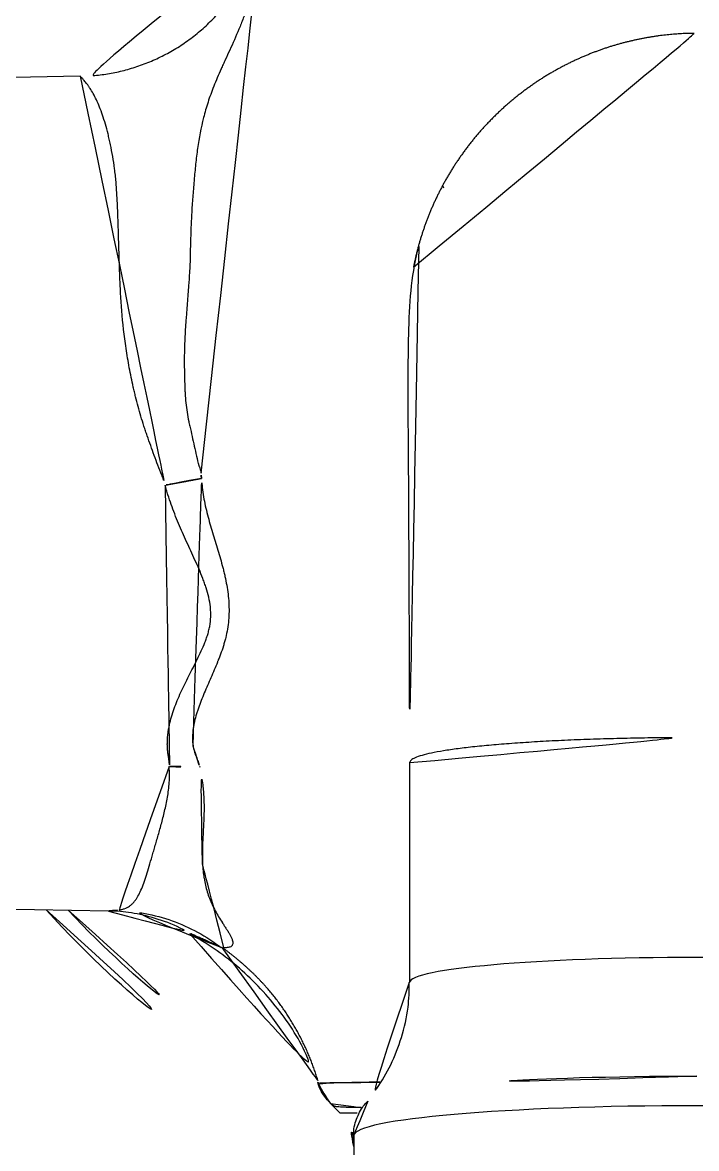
# Model space of a CAD drawing. Extents: x 16296677672 to 16296678106, y -37409616503 to -37409616185.
# Drawn here: x 16296677766.4 to 16296677787.51, y -37409616413.15 to -37409616377.86 of the extents above; entities that cross this region are included whole.
import ezdxf

# ---------------------------------------------------------------- set-up
doc = ezdxf.new("R2010")
doc.units = 0
doc.header["$LTSCALE"] = 10
doc.header["$MEASUREMENT"] = 0
doc.layers.get('0').update_dxf_attribs({"linetype": 'CONTINUOUS'})
doc.layers.add('DWG', color=7, linetype='CONTINUOUS')

msp = doc.modelspace()

# ---------------------------------------------------------------- linework, layer by layer
at = {"ltscale": 0.5}
for radius, start, end in [(27.5, 117.2698439, 164.0772158), (27, 117.8181388, 163.7541178), (27.5, 222.1463474, 246.6889104), (27, 223.1491247, 244.5479697)]:
    msp.add_arc((16296677787.52177, -37409616387.21817), radius, start, end, dxfattribs=at)
at = {"layer": 'DWG', "color": 0}
for p, q in [((16296677768.202841, -37409616379.549393), (16296677757.129271, -37409616379.742683)), ((16296677778.52177, -37409616401.058128), (16296677778.52177, -37409616407.948883)), ((16296677757.129681, -37409616405.496803), (16296677769.085699, -37409616405.705498)), ((16296677775.62999, -37409616411.079689), (16296677775.63249, -37409616411.081612)), ((16296677776.055149, -37409616411.751549), (16296677776.33243, -37409616412.028831)), ((16296677776.33243, -37409616412.028831), (16296677776.877371, -37409616412.028831)), ((16296677776.77177, -37409616412.745903), (16296677776.77177, -37409616413.908997))]:
    msp.add_line(p, q, dxfattribs=at)
msp.add_arc((16296677775.27177, -37409616413.089493), 1.5, 0, 45, dxfattribs=at)
for centre, major_axis, start_param, end_param in [((16296677787.52177, -37409616407.948883), (9, 0), 0, 3.141199856), ((16296677787.52177, -37409616411.786499), (10.4, 0), 1.570796365, 3.059813064), ((16296677787.52177, -37409616412.745903), (-10.75, 0), 3.141593063, 6.283185307)]:
    msp.add_ellipse(centre, major_axis=major_axis, ratio=0.087155743, start_param=start_param, end_param=end_param, dxfattribs=at)
for points, knots in [([(16296677773.847601, -37409616375.135323), (16296677773.80909, -37409616375.279556), (16296677773.76465, -37409616375.424156), (16296677773.6635, -37409616375.712738), (16296677773.606779, -37409616375.85672), (16296677773.480829, -37409616376.14254), (16296677773.411591, -37409616376.284393), (16296677773.260599, -37409616376.564377), (16296677773.17885, -37409616376.702538), (16296677773.00309, -37409616376.973518), (16296677772.90909, -37409616377.106354), (16296677772.70936, -37409616377.365143), (16296677772.60363, -37409616377.491074), (16296677772.381269, -37409616377.734543), (16296677772.264629, -37409616377.852074), (16296677772.0215, -37409616378.077362), (16296677771.89501, -37409616378.185112), (16296677771.63344, -37409616378.389664), (16296677771.498369, -37409616378.486443), (16296677771.221109, -37409616378.668091), (16296677771.07893, -37409616378.752953), (16296677770.789021, -37409616378.910057), (16296677770.64131, -37409616378.9823), (16296677770.34202, -37409616379.113747), (16296677770.190439, -37409616379.172958), (16296677769.885071, -37409616379.278198), (16296677769.731291, -37409616379.324226), (16296677769.423149, -37409616379.403267), (16296677769.268801, -37409616379.436256), (16296677768.961029, -37409616379.489594), (16296677768.807631, -37409616379.509933), (16296677768.50318, -37409616379.538521), (16296677768.352119, -37409616379.546783), (16296677768.20286, -37409616379.549393)], [0, 0, 0, 0, 0.0625, 0.0625, 0.125, 0.125, 0.1875, 0.1875, 0.25, 0.25, 0.3125, 0.3125, 0.375, 0.375, 0.4375, 0.4375, 0.5, 0.5, 0.5625, 0.5625, 0.625, 0.625, 0.6875, 0.6875, 0.75, 0.75, 0.8125, 0.8125, 0.875, 0.875, 0.9375, 0.9375, 1, 1, 1, 1]), ([(16296677771.990561, -37409616391.984489), (16296677771.973049, -37409616391.908447), (16296677771.95133, -37409616391.835747), (16296677771.92206, -37409616391.756989), (16296677771.918739, -37409616391.748283), (16296677771.913651, -37409616391.735283), (16296677771.911989, -37409616391.731033), (16296677771.91033, -37409616391.724533), (16296677771.909559, -37409616391.721367), (16296677771.905581, -37409616391.70536), (16296677771.896061, -37409616391.666924), (16296677771.861589, -37409616391.526039), (16296677771.831551, -37409616391.397987), (16296677771.78474, -37409616391.192863), (16296677771.761841, -37409616391.090317), (16296677771.71847, -37409616390.884979), (16296677771.69709, -37409616390.781174), (16296677771.661329, -37409616390.623993), (16296677771.648781, -37409616390.571358), (16296677771.628269, -37409616390.492081), (16296677771.620159, -37409616390.464622), (16296677771.609421, -37409616390.415878), (16296677771.6043, -37409616390.391586), (16296677771.579321, -37409616390.269913), (16296677771.562059, -37409616390.172523), (16296677771.5179, -37409616389.879997), (16296677771.498671, -37409616389.684517), (16296677771.485161, -37409616389.439331), (16296677771.482981, -37409616389.390251), (16296677771.47963, -37409616389.292007), (16296677771.47858, -37409616389.242844), (16296677771.47263, -37409616389.091766), (16296677771.469391, -37409616388.991409), (16296677771.46232, -37409616388.691483), (16296677771.461081, -37409616388.492912), (16296677771.4659, -37409616388.097389), (16296677771.472, -37409616387.899803), (16296677771.490259, -37409616387.509003), (16296677771.50238, -37409616387.315788), (16296677771.54376, -37409616386.74144), (16296677771.57818, -37409616386.365646), (16296677771.618851, -37409616385.807564), (16296677771.63055, -37409616385.622421), (16296677771.64221, -37409616385.345062), (16296677771.645109, -37409616385.252663), (16296677771.648291, -37409616385.067757), (16296677771.65053, -37409616384.976784), (16296677771.657351, -37409616384.704613), (16296677771.662519, -37409616384.52523), (16296677771.67527, -37409616384.169533), (16296677771.68346, -37409616383.99295), (16296677771.712959, -37409616383.471321), (16296677771.73728, -37409616383.133263), (16296677771.78301, -37409616382.632599), (16296677771.799749, -37409616382.466797), (16296677771.82712, -37409616382.218697), (16296677771.836439, -37409616382.135712), (16296677771.85663, -37409616381.971519), (16296677771.867491, -37409616381.889931), (16296677771.92605, -37409616381.483994), (16296677771.986071, -37409616381.16642), (16296677772.10751, -37409616380.685387), (16296677772.153061, -37409616380.525093), (16296677772.257429, -37409616380.200081), (16296677772.31641, -37409616380.035217), (16296677772.419399, -37409616379.776337), (16296677772.455891, -37409616379.688278), (16296677772.53326, -37409616379.507423), (16296677772.574631, -37409616379.413727), (16296677772.63698, -37409616379.273529), (16296677772.658279, -37409616379.226173), (16296677772.701851, -37409616379.130051), (16296677772.76861, -37409616378.983841), (16296677772.838751, -37409616378.831573), (16296677772.981291, -37409616378.519073), (16296677773.07876, -37409616378.30056), (16296677773.219391, -37409616377.962067), (16296677773.26539, -37409616377.847427), (16296677773.332609, -37409616377.672729), (16296677773.354931, -37409616377.613678), (16296677773.398411, -37409616377.495422), (16296677773.419571, -37409616377.436241), (16296677773.479759, -37409616377.261017), (16296677773.51656, -37409616377.145607), (16296677773.583759, -37409616376.91925), (16296677773.61413, -37409616376.808357), (16296677773.654881, -37409616376.646843), (16296677773.66766, -37409616376.593849), (16296677773.685671, -37409616376.515793), (16296677773.691481, -37409616376.489998), (16296677773.70274, -37409616376.438904), (16296677773.708099, -37409616376.413857), (16296677773.715309, -37409616376.38073), (16296677773.71677, -37409616376.374039), (16296677773.71961, -37409616376.360817), (16296677773.72382, -37409616376.341118), (16296677773.73321, -37409616376.295937), (16296677773.75034, -37409616376.208817), (16296677773.76243, -37409616376.13958), (16296677773.797951, -37409616375.920441), (16296677773.81245, -37409616375.780006), (16296677773.82832, -37409616375.598137), (16296677773.8325, -37409616375.542473), (16296677773.837919, -37409616375.464844), (16296677773.83959, -37409616375.439934), (16296677773.841949, -37409616375.403923), (16296677773.84309, -37409616375.386253), (16296677773.8442, -37409616375.369049), (16296677773.84465, -37409616375.361954), (16296677773.844749, -37409616375.360512), (16296677773.84487, -37409616375.35791), (16296677773.84499, -37409616375.354309), (16296677773.84498, -37409616375.351227), (16296677773.845039, -37409616375.346893), (16296677773.8451, -37409616375.344597), (16296677773.845209, -37409616375.340118), (16296677773.845381, -37409616375.333412), (16296677773.84581, -37409616375.317917), (16296677773.84679, -37409616375.287697), (16296677773.847651, -37409616375.263863), (16296677773.8489, -37409616375.220757), (16296677773.84919, -37409616375.197952), (16296677773.84857, -37409616375.165657), (16296677773.847691, -37409616375.156067), (16296677773.846081, -37409616375.152771), (16296677773.8459, -37409616375.152512), (16296677773.84565, -37409616375.152321), (16296677773.8456, -37409616375.152283), (16296677773.84548, -37409616375.152313), (16296677773.84528, -37409616375.152443), (16296677773.84511, -37409616375.152489), (16296677773.8451, -37409616375.151962), (16296677773.845131, -37409616375.151649), (16296677773.845181, -37409616375.151077), (16296677773.845261, -37409616375.15023), (16296677773.845461, -37409616375.148308), (16296677773.846121, -37409616375.142593), (16296677773.846861, -37409616375.138382), (16296677773.84749, -37409616375.135757)], [0, 0, 0, 0, 0.0078125, 0.0078125, 0.008789063, 0.008789063, 0.009277344, 0.009277344, 0.009765625, 0.009765625, 0.01171875, 0.015625, 0.03125, 0.03125, 0.046875, 0.046875, 0.0625, 0.0625, 0.0703125, 0.0703125, 0.07421875, 0.07421875, 0.078125, 0.078125, 0.09375, 0.09375, 0.125, 0.125, 0.1328125, 0.1328125, 0.140625, 0.140625, 0.15625, 0.15625, 0.1875, 0.1875, 0.21875, 0.21875, 0.25, 0.25, 0.3125, 0.3125, 0.34375, 0.34375, 0.359375, 0.359375, 0.375, 0.375, 0.40625, 0.40625, 0.4375, 0.4375, 0.5, 0.5, 0.53125, 0.53125, 0.546875, 0.546875, 0.5625, 0.5625, 0.625, 0.625, 0.65625, 0.65625, 0.6875, 0.6875, 0.703125, 0.703125, 0.71875, 0.71875, 0.7265625, 0.7265625, 0.734375, 0.75, 0.75, 0.78125, 0.78125, 0.796875, 0.796875, 0.8046875, 0.8046875, 0.8125, 0.8125, 0.828125, 0.828125, 0.84375, 0.84375, 0.8515625, 0.8515625, 0.85546875, 0.85546875, 0.859375, 0.859375, 0.860351563, 0.860351563, 0.861328125, 0.86328125, 0.8671875, 0.875, 0.875, 0.90625, 0.90625, 0.921875, 0.921875, 0.9296875, 0.9296875, 0.93359375, 0.935546875, 0.935546875, 0.936035156, 0.936035156, 0.936523438, 0.9375, 0.9375, 0.938476563, 0.938476563, 0.939453125, 0.94140625, 0.9453125, 0.953125, 0.953125, 0.96875, 0.96875, 0.984375, 0.984375, 0.986328125, 0.986328125, 0.986816406, 0.986816406, 0.987304688, 0.98828125, 0.98828125, 0.988769531, 0.988769531, 0.989257813, 0.990234375, 0.9921875, 1, 1, 1, 1]), ([(16296677778.641569, -37409616385.531387), (16296677778.642441, -37409616385.526947), (16296677778.64683, -37409616385.50457), (16296677778.65489, -37409616385.464249), (16296677778.665991, -37409616385.410454), (16296677778.677429, -37409616385.356621), (16296677778.68922, -37409616385.302757), (16296677778.701361, -37409616385.248878), (16296677778.71384, -37409616385.194969), (16296677778.726681, -37409616385.141037), (16296677778.739861, -37409616385.087097), (16296677778.753389, -37409616385.033142), (16296677778.767281, -37409616384.979156), (16296677778.781521, -37409616384.925179), (16296677778.79611, -37409616384.871193), (16296677778.811069, -37409616384.817177), (16296677778.82638, -37409616384.763168), (16296677778.842051, -37409616384.709152), (16296677778.85808, -37409616384.655144), (16296677778.874479, -37409616384.601128), (16296677778.891239, -37409616384.547112), (16296677778.908369, -37409616384.493111), (16296677778.925859, -37409616384.43911), (16296677778.943729, -37409616384.385117), (16296677778.961969, -37409616384.331146), (16296677778.980579, -37409616384.277184), (16296677778.999571, -37409616384.223244), (16296677779.01893, -37409616384.169319), (16296677779.038679, -37409616384.115417), (16296677779.0588, -37409616384.061539), (16296677779.079309, -37409616384.007683), (16296677779.100201, -37409616383.953873), (16296677779.121481, -37409616383.90007), (16296677779.14315, -37409616383.846313), (16296677779.165211, -37409616383.792587), (16296677779.187651, -37409616383.738907), (16296677779.21048, -37409616383.685257), (16296677779.233709, -37409616383.631668), (16296677779.25733, -37409616383.578117), (16296677779.28134, -37409616383.524612), (16296677779.30575, -37409616383.471153), (16296677779.330561, -37409616383.417763), (16296677779.355761, -37409616383.364403), (16296677779.381359, -37409616383.311119), (16296677779.407351, -37409616383.257889), (16296677779.43375, -37409616383.20472), (16296677779.460541, -37409616383.151619), (16296677779.48774, -37409616383.098587), (16296677779.515341, -37409616383.045624), (16296677779.543341, -37409616382.992729), (16296677779.571751, -37409616382.939919), (16296677779.600559, -37409616382.887177), (16296677779.62978, -37409616382.834534), (16296677779.659401, -37409616382.78196), (16296677779.68944, -37409616382.729477), (16296677779.719891, -37409616382.677094), (16296677779.75075, -37409616382.624802), (16296677779.782021, -37409616382.572609), (16296677779.8137, -37409616382.520523), (16296677779.8458, -37409616382.468521), (16296677779.878321, -37409616382.416641), (16296677779.911249, -37409616382.364883), (16296677779.944611, -37409616382.313217), (16296677779.97838, -37409616382.261681), (16296677780.012581, -37409616382.210274), (16296677780.047199, -37409616382.158981), (16296677780.082239, -37409616382.107819), (16296677780.11771, -37409616382.056793), (16296677780.153601, -37409616382.005898), (16296677780.18992, -37409616381.955147), (16296677780.226669, -37409616381.904533), (16296677780.263849, -37409616381.854073), (16296677780.30146, -37409616381.803757), (16296677780.3395, -37409616381.753601), (16296677780.37797, -37409616381.703598), (16296677780.41688, -37409616381.653763), (16296677780.456221, -37409616381.604088), (16296677780.495991, -37409616381.554581), (16296677780.536209, -37409616381.505249), (16296677780.57686, -37409616381.456093), (16296677780.617941, -37409616381.40712), (16296677780.65947, -37409616381.358337), (16296677780.701441, -37409616381.309731), (16296677780.75976, -37409616381.243156), (16296677780.834829, -37409616381.159393), (16296677780.927231, -37409616381.059357), (16296677781.020599, -37409616380.961281), (16296677781.11492, -37409616380.865143), (16296677781.21015, -37409616380.770927), (16296677781.30624, -37409616380.678627), (16296677781.403151, -37409616380.588249), (16296677781.50087, -37409616380.499763), (16296677781.59934, -37409616380.413162), (16296677781.69853, -37409616380.328438), (16296677781.79841, -37409616380.245583), (16296677781.898951, -37409616380.164574), (16296677782.000111, -37409616380.085403), (16296677782.10186, -37409616380.008057), (16296677782.20417, -37409616379.932541), (16296677782.306999, -37409616379.858833), (16296677782.410339, -37409616379.786919), (16296677782.51413, -37409616379.716797), (16296677782.61837, -37409616379.648468), (16296677782.723009, -37409616379.581886), (16296677782.82803, -37409616379.51709), (16296677782.933399, -37409616379.454033), (16296677783.039089, -37409616379.392708), (16296677783.145081, -37409616379.333107), (16296677783.251341, -37409616379.27523), (16296677783.35783, -37409616379.219048), (16296677783.46455, -37409616379.164551), (16296677783.571449, -37409616379.111717), (16296677783.67852, -37409616379.060562), (16296677783.78573, -37409616379.01104), (16296677783.893049, -37409616378.963158), (16296677784.00046, -37409616378.916893), (16296677784.107929, -37409616378.872253), (16296677784.21542, -37409616378.829208), (16296677784.32292, -37409616378.787758), (16296677784.430401, -37409616378.747887), (16296677784.537821, -37409616378.709587), (16296677784.64518, -37409616378.672859), (16296677784.752439, -37409616378.637672), (16296677784.859579, -37409616378.604012), (16296677784.96656, -37409616378.571854), (16296677785.07336, -37409616378.541183), (16296677785.179951, -37409616378.511971), (16296677785.28632, -37409616378.484207), (16296677785.39242, -37409616378.457863), (16296677785.49824, -37409616378.432907), (16296677785.60375, -37409616378.409348), (16296677785.708929, -37409616378.387154), (16296677785.813761, -37409616378.36628), (16296677785.918209, -37409616378.346764), (16296677786.02227, -37409616378.32856), (16296677786.12591, -37409616378.311684), (16296677786.229111, -37409616378.296097), (16296677786.33186, -37409616378.281807), (16296677786.43412, -37409616378.268791), (16296677786.535879, -37409616378.257011), (16296677786.63711, -37409616378.246452), (16296677786.737789, -37409616378.237083), (16296677786.83791, -37409616378.228882), (16296677786.93745, -37409616378.22184), (16296677787.036381, -37409616378.215927), (16296677787.134701, -37409616378.211159), (16296677787.232389, -37409616378.207497), (16296677787.329439, -37409616378.204948), (16296677787.425831, -37409616378.203392), (16296677787.48987, -37409616378.203232), (16296677787.52178, -37409616378.203148)], [0, 0, 0, 0, 0.001088176, 0.00548254, 0.0098848, 0.014294976, 0.018713092, 0.023139168, 0.027573226, 0.032015285, 0.036465365, 0.040923487, 0.045389667, 0.049863926, 0.054346286, 0.058836785, 0.063335462, 0.067842357, 0.07235751, 0.076880963, 0.081412759, 0.08595294, 0.090501552, 0.09505864, 0.09962425, 0.104198429, 0.108781228, 0.113372696, 0.117972883, 0.122581842, 0.127199627, 0.131826293, 0.136461894, 0.141106487, 0.145760125, 0.150422863, 0.155094757, 0.159775861, 0.16446623, 0.169165917, 0.173874978, 0.178593465, 0.183321431, 0.188058931, 0.192806016, 0.197562739, 0.20232915, 0.207105302, 0.211891243, 0.216687019, 0.221492666, 0.226308224, 0.231133733, 0.235969233, 0.240814763, 0.245670366, 0.250536083, 0.255411955, 0.260298027, 0.265194342, 0.270100943, 0.275017876, 0.279945186, 0.28488292, 0.289831124, 0.294789846, 0.299759134, 0.304739038, 0.309729608, 0.314730894, 0.319742948, 0.324765823, 0.329799571, 0.334844248, 0.339899908, 0.344966607, 0.350044403, 0.355133353, 0.360233516, 0.365344953, 0.370467726, 0.375601918, 0.380747625, 0.385904943, 0.396877822, 0.407789594, 0.41864117, 0.429433433, 0.440167232, 0.45084339, 0.461462699, 0.472025925, 0.48253381, 0.49298707, 0.503386396, 0.513732457, 0.524025902, 0.534267327, 0.544457181, 0.55459587, 0.564683798, 0.574721367, 0.584708976, 0.594647022, 0.604535898, 0.614375995, 0.624167697, 0.633911387, 0.643607441, 0.653256229, 0.662858118, 0.672413463, 0.681922618, 0.691385892, 0.700803281, 0.710174626, 0.719499784, 0.728778629, 0.738011055, 0.747196971, 0.756336302, 0.765428989, 0.774474962, 0.783474031, 0.792425956, 0.801330488, 0.810187369, 0.818996336, 0.827757118, 0.836469439, 0.845133018, 0.853747569, 0.862312728, 0.870828088, 0.879293278, 0.887707969, 0.896071856, 0.904384557, 0.912645603, 0.920854528, 0.929010872, 0.937114183, 0.945164085, 0.95316031, 0.961102611, 0.968990753, 0.976824514, 0.984603782, 0.992328831, 1, 1, 1, 1]), ([(16296677768.20286, -37409616379.549393), (16296677768.203011, -37409616379.549362), (16296677768.203831, -37409616379.550613), (16296677768.208031, -37409616379.555634), (16296677768.21139, -37409616379.559402), (16296677768.22526, -37409616379.574493), (16296677768.23955, -37409616379.589561), (16296677768.27717, -37409616379.629707), (16296677768.29987, -37409616379.654808), (16296677768.35177, -37409616379.71508), (16296677768.381081, -37409616379.750267), (16296677768.427959, -37409616379.81073), (16296677768.444031, -37409616379.832169), (16296677768.47641, -37409616379.877663), (16296677768.492861, -37409616379.901703), (16296677768.542801, -37409616379.977768), (16296677768.576679, -37409616380.033493), (16296677768.67766, -37409616380.21476), (16296677768.74403, -37409616380.354691), (16296677768.839649, -37409616380.592773), (16296677768.870899, -37409616380.676842), (16296677768.93202, -37409616380.854424), (16296677768.96155, -37409616380.947929), (16296677769.018669, -37409616381.144508), (16296677769.046341, -37409616381.247559), (16296677769.086531, -37409616381.409439), (16296677769.106291, -37409616381.492233), (16296677769.12546, -37409616381.577744), (16296677769.1381, -37409616381.635323), (16296677769.14435, -37409616381.664429), (16296677769.199829, -37409616381.928642), (16296677769.24366, -37409616382.179359), (16296677769.28713, -37409616382.512154), (16296677769.295259, -37409616382.579689), (16296677769.310181, -37409616382.716698), (16296677769.316971, -37409616382.786171), (16296677769.33556, -37409616382.99752), (16296677769.34561, -37409616383.142303), (16296677769.36272, -37409616383.439568), (16296677769.37332, -37409616383.66832), (16296677769.38204, -37409616383.905807), (16296677769.3876, -37409616384.066093), (16296677769.390249, -37409616384.147179), (16296677769.39806, -37409616384.393593), (16296677769.40303, -37409616384.561996), (16296677769.41326, -37409616384.903679), (16296677769.418501, -37409616385.077087), (16296677769.426929, -37409616385.341003), (16296677769.429819, -37409616385.429604), (16296677769.435631, -37409616385.608063), (16296677769.438589, -37409616385.697906), (16296677769.448311, -37409616385.969353), (16296677769.45587, -37409616386.152786), (16296677769.48568, -37409616386.710373), (16296677769.514999, -37409616387.091766), (16296677769.58182, -37409616387.678322), (16296677769.60783, -37409616387.876312), (16296677769.65307, -37409616388.176773), (16296677769.66918, -37409616388.277428), (16296677769.703341, -37409616388.479111), (16296677769.721399, -37409616388.580063), (16296677769.778469, -37409616388.883087), (16296677769.8204, -37409616389.085602), (16296677769.877371, -37409616389.339333), (16296677769.88899, -37409616389.390106), (16296677769.91268, -37409616389.49173), (16296677769.924721, -37409616389.542572), (16296677769.961769, -37409616389.695152), (16296677769.98781, -37409616389.796944), (16296677770.07011, -37409616390.102448), (16296677770.13059, -37409616390.30632), (16296677770.21372, -37409616390.561317), (16296677770.23922, -37409616390.637833), (16296677770.26557, -37409616390.714363), (16296677770.283319, -37409616390.765388), (16296677770.292311, -37409616390.790901), (16296677770.337339, -37409616390.918533), (16296677770.37314, -37409616391.020889), (16296677770.445709, -37409616391.225952), (16296677770.4825, -37409616391.328659), (16296677770.557961, -37409616391.534279), (16296677770.596531, -37409616391.637207), (16296677770.675619, -37409616391.843277), (16296677770.71615, -37409616391.946426), (16296677770.763, -37409616392.062561), (16296677770.768181, -37409616392.07547), (16296677770.77824, -37409616392.101341), (16296677770.79299, -37409616392.140213), (16296677770.80666, -37409616392.179253), (16296677770.832411, -37409616392.257607), (16296677770.847441, -37409616392.310143), (16296677770.859739, -37409616392.362823)], [0, 0, 0, 0, 0.015625, 0.015625, 0.03125, 0.03125, 0.0625, 0.0625, 0.09375, 0.09375, 0.125, 0.125, 0.140625, 0.140625, 0.15625, 0.15625, 0.1875, 0.1875, 0.25, 0.25, 0.28125, 0.28125, 0.3125, 0.3125, 0.34375, 0.34375, 0.359375, 0.3671875, 0.3671875, 0.375, 0.375, 0.4375, 0.4375, 0.453125, 0.453125, 0.46875, 0.46875, 0.5, 0.5, 0.53125, 0.546875, 0.546875, 0.5625, 0.5625, 0.59375, 0.59375, 0.625, 0.625, 0.640625, 0.640625, 0.65625, 0.65625, 0.6875, 0.6875, 0.75, 0.75, 0.78125, 0.78125, 0.796875, 0.796875, 0.8125, 0.8125, 0.84375, 0.84375, 0.8515625, 0.8515625, 0.859375, 0.859375, 0.875, 0.875, 0.90625, 0.90625, 0.9140625, 0.91796875, 0.91796875, 0.921875, 0.921875, 0.9375, 0.9375, 0.953125, 0.953125, 0.96875, 0.96875, 0.984375, 0.984375, 0.986328125, 0.986328125, 0.98828125, 0.9921875, 0.9921875, 1, 1, 1, 1]), ([(16296677779.58721, -37409616383.033157), (16296677779.58423, -37409616383.030434), (16296677779.555019, -37409616383.006783), (16296677779.53356, -37409616382.966751), (16296677779.52356, -37409616382.948486)], [0, 0, 0, 0, 0.624755874, 1, 1, 1, 1]), ([(16296677778.80711, -37409616384.886017), (16296677778.70801, -37409616385.262527), (16296677778.55559, -37409616386.073013), (16296677778.496599, -37409616387.347549), (16296677778.471161, -37409616388.728928), (16296677778.47698, -37409616390.08139), (16296677778.485941, -37409616391.349037), (16296677778.49379, -37409616392.609283), (16296677778.50017, -37409616393.92807), (16296677778.506109, -37409616395.180153), (16296677778.51115, -37409616396.331444), (16296677778.517481, -37409616397.572639), (16296677778.52141, -37409616399.191147), (16296677778.52202, -37409616400.412956), (16296677778.52157, -37409616401.061119)], [0, 0, 0, 0, 0.139605651, 0.27362388, 0.385207124, 0.477211943, 0.55228546, 0.612424092, 0.687557607, 0.755697117, 0.791268061, 0.845452998, 0.918876648, 1, 1, 1, 1]), ([(16296677771.99975, -37409616392.150688), (16296677771.985821, -37409616392.153328), (16296677771.95804, -37409616392.1586), (16296677771.916389, -37409616392.166489), (16296677771.874901, -37409616392.174332), (16296677771.83357, -37409616392.182137), (16296677771.79241, -37409616392.189903), (16296677771.7514, -37409616392.197617), (16296677771.710569, -37409616392.205307), (16296677771.66991, -37409616392.212936), (16296677771.629419, -37409616392.220543), (16296677771.589109, -37409616392.228088), (16296677771.548969, -37409616392.235603), (16296677771.50902, -37409616392.243057), (16296677771.469259, -37409616392.250481), (16296677771.42968, -37409616392.257851), (16296677771.39028, -37409616392.265167), (16296677771.35108, -37409616392.272461), (16296677771.31208, -37409616392.279694), (16296677771.27326, -37409616392.28688), (16296677771.23465, -37409616392.294022), (16296677771.196239, -37409616392.301117), (16296677771.15802, -37409616392.308167), (16296677771.12002, -37409616392.315163), (16296677771.082211, -37409616392.322121), (16296677771.044621, -37409616392.329018), (16296677771.007231, -37409616392.335876), (16296677770.97006, -37409616392.342682), (16296677770.93309, -37409616392.349442), (16296677770.896351, -37409616392.356148), (16296677770.87192, -37409616392.360603), (16296677770.859739, -37409616392.362823)], [0, 0, 0, 0, 0.037188893, 0.074184382, 0.110986488, 0.147595228, 0.18401062, 0.220232681, 0.256261425, 0.292096866, 0.327739018, 0.363187892, 0.398443497, 0.433505843, 0.468374938, 0.503050789, 0.537533401, 0.571822778, 0.605918923, 0.639821838, 0.673531524, 0.70704798, 0.740371203, 0.773501192, 0.806437941, 0.839181444, 0.871731696, 0.904088687, 0.936252409, 0.968222851, 1, 1, 1, 1]), ([(16296677771.99967, -37409616392.150238), (16296677771.998119, -37409616392.122429), (16296677771.99505, -37409616392.067101), (16296677771.992001, -37409616392.011772), (16296677771.99049, -37409616391.984261)], [0, 0, 0, 0, 0.502675493, 1, 1, 1, 1]), ([(16296677770.859739, -37409616392.362823), (16296677770.874769, -37409616392.413597), (16296677770.889351, -37409616392.464539), (16296677770.911751, -37409616392.540771), (16296677770.9193, -37409616392.566162), (16296677770.93474, -37409616392.616837), (16296677770.942619, -37409616392.642128), (16296677770.98251, -37409616392.76844), (16296677771.01619, -37409616392.868874), (16296677771.0868, -37409616393.068466), (16296677771.12373, -37409616393.167664), (16296677771.200411, -37409616393.36496), (16296677771.24015, -37409616393.463074), (16296677771.36249, -37409616393.755463), (16296677771.44825, -37409616393.948029), (16296677771.578951, -37409616394.235222), (16296677771.62286, -37409616394.330673), (16296677771.710529, -37409616394.52137), (16296677771.75429, -37409616394.616623), (16296677771.840549, -37409616394.807404), (16296677771.88306, -37409616394.902924), (16296677771.96534, -37409616395.094841), (16296677772.005079, -37409616395.191261), (16296677772.061239, -37409616395.337143), (16296677772.07939, -37409616395.385986), (16296677772.114071, -37409616395.483757), (16296677772.13063, -37409616395.532738), (16296677772.177521, -37409616395.68), (16296677772.205059, -37409616395.778633), (16296677772.249981, -37409616395.977287), (16296677772.26734, -37409616396.077347), (16296677772.283581, -37409616396.228867), (16296677772.28735, -37409616396.279633), (16296677772.291309, -37409616396.381683), (16296677772.291479, -37409616396.433113), (16296677772.286289, -37409616396.58622), (16296677772.275261, -37409616396.687233), (16296677772.248079, -37409616396.837257), (16296677772.237341, -37409616396.886574), (16296677772.212959, -37409616396.98378), (16296677772.19931, -37409616397.031723), (16296677772.169531, -37409616397.126427), (16296677772.153391, -37409616397.173187), (16296677772.119301, -37409616397.265839), (16296677772.10133, -37409616397.311699), (16296677772.045231, -37409616397.448151), (16296677772.00495, -37409616397.537621), (16296677771.92127, -37409616397.714577), (16296677771.877899, -37409616397.802094), (16296677771.790331, -37409616397.975983), (16296677771.74605, -37409616398.062363), (16296677771.65785, -37409616398.234413), (16296677771.61393, -37409616398.320107), (16296677771.52759, -37409616398.491226), (16296677771.48518, -37409616398.576607), (16296677771.36204, -37409616398.832191), (16296677771.28532, -37409616399.002007), (16296677771.14978, -37409616399.342247), (16296677771.09096, -37409616399.512703), (16296677771.021061, -37409616399.769852), (16296677771.00078, -37409616399.855812), (16296677770.979959, -37409616399.963707), (16296677770.976009, -37409616399.985336), (16296677770.968611, -37409616400.028473), (16296677770.95825, -37409616400.093033), (16296677770.9501, -37409616400.15715), (16296677770.936781, -37409616400.284843), (16296677770.931919, -37409616400.369186), (16296677770.93084, -37409616400.473701), (16296677770.930799, -37409616400.515404), (16296677770.932369, -37409616400.556923), (16296677770.935789, -37409616400.619049), (16296677770.939489, -37409616400.660278), (16296677770.94873, -37409616400.742363), (16296677770.954269, -37409616400.783218), (16296677770.965969, -37409616400.864548), (16296677770.97213, -37409616400.905029), (16296677770.983629, -37409616400.985603), (16296677770.988979, -37409616401.025703), (16296677770.99509, -37409616401.085571), (16296677770.996901, -37409616401.105476), (16296677770.998989, -37409616401.145203), (16296677770.999319, -37409616401.165024), (16296677770.998831, -37409616401.184792)], [0, 0, 0, 0, 0.015625, 0.015625, 0.0234375, 0.0234375, 0.03125, 0.03125, 0.0625, 0.0625, 0.09375, 0.09375, 0.125, 0.125, 0.1875, 0.1875, 0.21875, 0.21875, 0.25, 0.25, 0.28125, 0.28125, 0.3125, 0.3125, 0.328125, 0.328125, 0.34375, 0.34375, 0.375, 0.375, 0.40625, 0.40625, 0.421875, 0.421875, 0.4375, 0.4375, 0.46875, 0.46875, 0.484375, 0.484375, 0.5, 0.5, 0.515625, 0.515625, 0.53125, 0.53125, 0.5625, 0.5625, 0.59375, 0.59375, 0.625, 0.625, 0.65625, 0.65625, 0.6875, 0.6875, 0.75, 0.75, 0.8125, 0.8125, 0.84375, 0.84375, 0.8515625, 0.8515625, 0.859375, 0.875, 0.875, 0.90625, 0.90625, 0.9140625, 0.921875, 0.921875, 0.9375, 0.9375, 0.953125, 0.953125, 0.96875, 0.96875, 0.984375, 0.984375, 0.9921875, 0.9921875, 1, 1, 1, 1]), ([(16296677771.738279, -37409616400.534988), (16296677771.7381, -37409616400.533791), (16296677771.737909, -37409616400.532539), (16296677771.737539, -37409616400.530098), (16296677771.73698, -37409616400.526421), (16296677771.73572, -37409616400.517853), (16296677771.73332, -37409616400.500717), (16296677771.729, -37409616400.466438), (16296677771.72224, -37409616400.397888), (16296677771.71607, -37409616400.260757), (16296677771.7225, -37409616400.143066), (16296677771.735451, -37409616400.025124), (16296677771.74085, -37409616399.985764), (16296677771.75041, -37409616399.926643), (16296677771.753851, -37409616399.906929), (16296677771.76103, -37409616399.867439), (16296677771.78013, -37409616399.768639), (16296677771.80471, -37409616399.669441), (16296677771.83857, -37409616399.549942), (16296677771.850559, -37409616399.510094), (16296677771.875719, -37409616399.430588), (16296677771.888901, -37409616399.390892), (16296677771.93001, -37409616399.271896), (16296677771.95948, -37409616399.192711), (16296677772.05242, -37409616398.955063), (16296677772.120359, -37409616398.796478), (16296677772.259821, -37409616398.476822), (16296677772.33128, -37409616398.316017), (16296677772.43479, -37409616398.071503), (16296677772.468691, -37409616397.989441), (16296677772.505541, -37409616397.896317), (16296677772.50976, -37409616397.886002), (16296677772.51808, -37409616397.865334), (16296677772.5305, -37409616397.834297), (16296677772.55913, -37409616397.76165), (16296677772.614719, -37409616397.615379), (16296677772.65871, -37409616397.488083), (16296677772.699181, -37409616397.359138), (16296677772.71208, -37409616397.315887), (16296677772.73041, -37409616397.250557), (16296677772.736191, -37409616397.228653), (16296677772.74752, -37409616397.184723), (16296677772.77504, -37409616397.074539), (16296677772.798229, -37409616396.962471), (16296677772.82881, -37409616396.78038), (16296677772.84063, -37409616396.689163), (16296677772.857161, -37409616396.506638), (16296677772.861879, -37409616396.415283), (16296677772.86451, -37409616396.232407), (16296677772.862431, -37409616396.140877), (16296677772.846769, -37409616395.865997), (16296677772.823759, -37409616395.682343), (16296677772.775061, -37409616395.406036), (16296677772.756479, -37409616395.313797), (16296677772.72571, -37409616395.175194), (16296677772.71497, -37409616395.128967), (16296677772.69272, -37409616395.036789), (16296677772.6812, -37409616394.990768), (16296677772.621849, -37409616394.761002), (16296677772.56868, -37409616394.578247), (16296677772.458879, -37409616394.212708), (16296677772.40217, -37409616394.029953), (16296677772.319229, -37409616393.754471), (16296677772.291929, -37409616393.66243), (16296677772.238779, -37409616393.477707), (16296677772.21294, -37409616393.385017), (16296677772.164, -37409616393.198647), (16296677772.140881, -37409616393.104881), (16296677772.098869, -37409616392.916527), (16296677772.079981, -37409616392.821938), (16296677772.04776, -37409616392.631706), (16296677772.034439, -37409616392.536034), (16296677772.02203, -37409616392.415756), (16296677772.01985, -37409616392.391678), (16296677772.015369, -37409616392.343529), (16296677772.01343, -37409616392.31942), (16296677772.007839, -37409616392.247093), (16296677772.0044, -37409616392.198837), (16296677771.99975, -37409616392.150688)], [0, 0, 0, 0, 0.000488281, 0.000488281, 0.000976563, 0.001953125, 0.00390625, 0.0078125, 0.015625, 0.03125, 0.0625, 0.0625, 0.078125, 0.078125, 0.0859375, 0.0859375, 0.09375, 0.125, 0.125, 0.140625, 0.140625, 0.15625, 0.15625, 0.1875, 0.1875, 0.25, 0.25, 0.3125, 0.3125, 0.34375, 0.34375, 0.34765625, 0.34765625, 0.3515625, 0.359375, 0.375, 0.40625, 0.40625, 0.421875, 0.421875, 0.4296875, 0.4296875, 0.4375, 0.46875, 0.46875, 0.5, 0.5, 0.53125, 0.53125, 0.5625, 0.5625, 0.625, 0.625, 0.65625, 0.65625, 0.671875, 0.671875, 0.6875, 0.6875, 0.75, 0.75, 0.8125, 0.8125, 0.84375, 0.84375, 0.875, 0.875, 0.90625, 0.90625, 0.9375, 0.9375, 0.96875, 0.96875, 0.9765625, 0.9765625, 0.984375, 0.984375, 1, 1, 1, 1]), ([(16296677778.52177, -37409616401.058128), (16296677778.52177, -37409616401.032463), (16296677778.53624, -37409616401.00679), (16296677778.593981, -37409616400.955704), (16296677778.637251, -37409616400.930267), (16296677778.752159, -37409616400.879921), (16296677778.823811, -37409616400.854988), (16296677778.994801, -37409616400.805862), (16296677779.094151, -37409616400.781662), (16296677779.319559, -37409616400.73423), (16296677779.57172, -37409616400.687767), (16296677780.02651, -37409616400.621643), (16296677780.55349, -37409616400.559708), (16296677781.147579, -37409616400.502579), (16296677781.803049, -37409616400.450798), (16296677782.513599, -37409616400.404869), (16296677783.272381, -37409616400.365227), (16296677783.805519, -37409616400.343246), (16296677784.34973, -37409616400.323608), (16296677784.627371, -37409616400.314949), (16296677785.19105, -37409616400.300049), (16296677785.477091, -37409616400.293808), (16296677786.054819, -37409616400.283791), (16296677786.34651, -37409616400.280006), (16296677786.93272, -37409616400.274986), (16296677787.227249, -37409616400.273727), (16296677787.52177, -37409616400.273727)], [0, 0, 0, 0, 0.062499701, 0.062499701, 0.124999721, 0.124999721, 0.187499741, 0.187499741, 0.249999761, 0.249999761, 0.312499781, 0.374999801, 0.437499821, 0.499999841, 0.56249986, 0.62499988, 0.6874999, 0.74999992, 0.74999992, 0.81249994, 0.81249994, 0.87499996, 0.87499996, 0.93749998, 0.93749998, 1, 1, 1, 1]), ([(16296677771.93108, -37409616401.133743), (16296677771.915911, -37409616401.08461), (16296677771.89802, -37409616401.035622), (16296677771.860041, -37409616400.937592), (16296677771.83992, -37409616400.888527), (16296677771.801411, -37409616400.789726), (16296677771.78298, -37409616400.73999), (16296677771.76071, -37409616400.664223), (16296677771.75421, -37409616400.638771), (16296677771.7465, -37409616400.600189), (16296677771.74316, -37409616400.580803), (16296677771.74033, -37409616400.557968), (16296677771.73921, -37409616400.546494), (16296677771.738791, -37409616400.541573), (16296677771.738529, -37409616400.538277), (16296677771.7384, -37409616400.536613), (16296677771.738279, -37409616400.534988)], [0, 0, 0, 0, 0.25, 0.25, 0.5, 0.5, 0.75, 0.75, 0.875, 0.875, 0.9375, 0.96875, 0.984375, 0.9921875, 0.9921875, 1, 1, 1, 1]), ([(16296677770.98708, -37409616401.184486), (16296677770.99572, -37409616401.270126), (16296677770.99962, -37409616401.354179), (16296677771.000481, -37409616401.519402), (16296677770.99744, -37409616401.600578), (16296677770.986361, -37409616401.760323), (16296677770.978319, -37409616401.83889), (16296677770.958691, -37409616401.993584), (16296677770.9471, -37409616402.06971), (16296677770.921471, -37409616402.219673), (16296677770.907431, -37409616402.293503), (16296677770.877621, -37409616402.438942), (16296677770.861851, -37409616402.510551), (16296677770.82906, -37409616402.651619), (16296677770.812031, -37409616402.721069), (16296677770.777069, -37409616402.857841), (16296677770.75915, -37409616402.925163), (16296677770.70516, -37409616403.124039), (16296677770.668739, -37409616403.252487), (16296677770.61511, -37409616403.439003), (16296677770.597389, -37409616403.500137), (16296677770.562441, -37409616403.620377), (16296677770.5452, -37409616403.679497), (16296677770.511339, -37409616403.795486), (16296677770.49474, -37409616403.852318), (16296677770.46229, -37409616403.963371), (16296677770.446421, -37409616404.017647), (16296677770.399731, -37409616404.17672), (16296677770.3699, -37409616404.277779), (16296677770.311819, -37409616404.469917), (16296677770.28356, -37409616404.561012), (16296677770.227381, -37409616404.73317), (16296677770.19945, -37409616404.81424), (16296677770.142361, -37409616404.966248), (16296677770.11319, -37409616405.037193), (16296677770.052139, -37409616405.168793), (16296677770.02025, -37409616405.229462), (16296677769.969589, -37409616405.312637), (16296677769.95229, -37409616405.339058), (16296677769.916491, -37409616405.389267), (16296677769.897949, -37409616405.413017), (16296677769.85891, -37409616405.457687), (16296677769.8384, -37409616405.47863), (16296677769.79492, -37409616405.517708), (16296677769.771999, -37409616405.535797), (16296677769.69908, -37409616405.585854), (16296677769.64502, -37409616405.613541), (16296677769.55201, -37409616405.64679), (16296677769.518999, -37409616405.656487), (16296677769.465799, -37409616405.668991), (16296677769.447451, -37409616405.672821), (16296677769.40941, -37409616405.67981), (16296677769.389629, -37409616405.682968), (16296677769.36894, -37409616405.685783)], [0, 0, 0, 0, 0.03125, 0.03125, 0.0625, 0.0625, 0.09375, 0.09375, 0.125, 0.125, 0.15625, 0.15625, 0.1875, 0.1875, 0.21875, 0.21875, 0.25, 0.25, 0.3125, 0.3125, 0.34375, 0.34375, 0.375, 0.375, 0.40625, 0.40625, 0.4375, 0.4375, 0.5, 0.5, 0.5625, 0.5625, 0.625, 0.625, 0.6875, 0.6875, 0.75, 0.75, 0.78125, 0.78125, 0.8125, 0.8125, 0.84375, 0.84375, 0.875, 0.875, 0.9375, 0.9375, 0.96875, 0.96875, 0.984375, 0.984375, 1, 1, 1, 1]), ([(16296677772.03207, -37409616404.223007), (16296677772.031601, -37409616404.210121), (16296677772.03116, -37409616404.19725), (16296677772.03039, -37409616404.171356), (16296677772.02935, -37409616404.132393), (16296677772.02869, -37409616404.093002), (16296677772.02783, -37409616404.013687), (16296677772.02787, -37409616403.960068), (16296677772.02957, -37409616403.797127), (16296677772.03281, -37409616403.685783), (16296677772.04178, -37409616403.457474), (16296677772.047529, -37409616403.3405), (16296677772.05509, -37409616403.190742), (16296677772.057381, -37409616403.145554), (16296677772.05987, -37409616403.096153), (16296677772.060829, -37409616403.077087), (16296677772.061211, -37409616403.069458), (16296677772.061371, -37409616403.065643), (16296677772.06205, -37409616403.054176), (16296677772.066111, -37409616402.985397), (16296677772.06959, -37409616402.915657), (16296677772.077299, -37409616402.727409), (16296677772.080391, -37409616402.598907), (16296677772.080429, -37409616402.401703), (16296677772.07967, -37409616402.33522), (16296677772.076071, -37409616402.200768), (16296677772.07324, -37409616402.132797), (16296677772.060631, -37409616401.926628), (16296677772.046471, -37409616401.786133), (16296677772.001431, -37409616401.499184), (16296677771.970579, -37409616401.35273), (16296677771.928391, -37409616401.203407)], [0, 0, 0, 0, 0.015625, 0.015625, 0.03125, 0.0625, 0.0625, 0.125, 0.125, 0.25, 0.25, 0.375, 0.375, 0.40625, 0.421875, 0.42578125, 0.42578125, 0.4296875, 0.4296875, 0.4375, 0.5, 0.5, 0.625, 0.625, 0.6875, 0.6875, 0.75, 0.75, 0.875, 0.875, 1, 1, 1, 1]), ([(16296677772.704941, -37409616406.861008), (16296677772.70648, -37409616406.861023), (16296677772.70804, -37409616406.861053), (16296677772.71113, -37409616406.861069), (16296677772.715759, -37409616406.861107), (16296677772.72645, -37409616406.861107), (16296677772.747459, -37409616406.86087), (16296677772.78788, -37409616406.859222), (16296677772.81955, -37409616406.855583), (16296677772.87826, -37409616406.844643), (16296677772.91128, -37409616406.832497), (16296677772.94219, -37409616406.808693), (16296677772.947849, -37409616406.80349), (16296677772.95804, -37409616406.792152), (16296677772.96258, -37409616406.786003), (16296677772.97427, -37409616406.766167), (16296677772.97953, -37409616406.751129), (16296677772.98469, -37409616406.717216), (16296677772.984591, -37409616406.698341), (16296677772.97897, -37409616406.656837), (16296677772.973431, -37409616406.634201), (16296677772.961281, -37409616406.597679), (16296677772.956591, -37409616406.585083), (16296677772.946011, -37409616406.559097), (16296677772.940109, -37409616406.545708), (16296677772.920851, -37409616406.504631), (16296677772.905951, -37409616406.47612), (16296677772.873159, -37409616406.41758), (16296677772.85527, -37409616406.387543), (16296677772.817659, -37409616406.326576), (16296677772.778191, -37409616406.264732), (16296677772.73703, -37409616406.202019), (16296677772.706141, -37409616406.154877), (16296677772.690689, -37409616406.131287), (16296677772.67532, -37409616406.107681), (16296677772.66511, -37409616406.091942), (16296677772.659969, -37409616406.084053), (16296677772.615259, -37409616406.013603), (16296677772.57618, -37409616405.950768), (16296677772.50112, -37409616405.824783), (16296677772.46512, -37409616405.76162), (16296677772.397039, -37409616405.63456), (16296677772.36495, -37409616405.570663), (16296677772.275101, -37409616405.376999), (16296677772.22382, -37409616405.245247), (16296677772.160641, -37409616405.040298), (16296677772.14185, -37409616404.970718), (16296677772.108841, -37409616404.829117), (16296677772.094601, -37409616404.757057), (16296677772.076321, -37409616404.646744), (16296677772.07061, -37409616404.609573), (16296677772.06028, -37409616404.534447), (16296677772.050961, -37409616404.458557), (16296677772.04175, -37409616404.361671), (16296677772.03652, -37409616404.292717), (16296677772.034201, -37409616404.257957), (16296677772.03311, -37409616404.240509), (16296677772.03266, -37409616404.233009), (16296677772.03236, -37409616404.228012), (16296677772.032209, -37409616404.225479), (16296677772.03207, -37409616404.223007)], [0, 0, 0, 0, 0.001953125, 0.001953125, 0.00390625, 0.0078125, 0.015625, 0.03125, 0.0625, 0.0625, 0.125, 0.125, 0.140625, 0.140625, 0.15625, 0.15625, 0.1875, 0.1875, 0.21875, 0.21875, 0.25, 0.25, 0.265625, 0.265625, 0.28125, 0.28125, 0.3125, 0.3125, 0.34375, 0.34375, 0.375, 0.40625, 0.40625, 0.421875, 0.4296875, 0.4296875, 0.4375, 0.4375, 0.5, 0.5, 0.5625, 0.5625, 0.625, 0.625, 0.75, 0.75, 0.8125, 0.8125, 0.875, 0.875, 0.90625, 0.90625, 0.9375, 0.96875, 0.984375, 0.9921875, 0.99609375, 0.998046875, 0.998046875, 1, 1, 1, 1]), ([(16296677769.089491, -37409616405.711472), (16296677769.131809, -37409616405.709747), (16296677769.37534, -37409616405.705544), (16296677769.90814, -37409616405.770393), (16296677770.65716, -37409616405.957382), (16296677771.263889, -37409616406.185837), (16296677771.58799, -37409616406.383987), (16296677771.66489, -37409616406.434418)], [0, 0, 0, 0, 0.057441394, 0.324933258, 0.607893412, 0.905976248, 1, 1, 1, 1]), ([(16296677769.36907, -37409616405.685791), (16296677769.277679, -37409616405.698517), (16296677769.19141, -37409616405.705223), (16296677769.103479, -37409616405.705688), (16296677769.09322, -37409616405.705627), (16296677769.083139, -37409616405.705452)], [0, 0, 0, 0, 0.881638414, 0.881638414, 1, 1, 1, 1]), ([(16296677772.62211, -37409616406.853844), (16296677772.386669, -37409616406.675003), (16296677772.13838, -37409616406.514442), (16296677771.62175, -37409616406.233543), (16296677771.35342, -37409616406.113213), (16296677770.80287, -37409616405.915527), (16296677770.520651, -37409616405.838173), (16296677769.948771, -37409616405.728233), (16296677769.659121, -37409616405.695633), (16296677769.36907, -37409616405.685791)], [0, 0, 0, 0, 0.25, 0.25, 0.5, 0.5, 0.75, 0.75, 1, 1, 1, 1]), ([(16296677771.638041, -37409616406.424973), (16296677772.1632, -37409616406.715088), (16296677773.160971, -37409616407.39782), (16296677774.420309, -37409616408.718048), (16296677775.24691, -37409616409.995483), (16296677775.51355, -37409616410.830429), (16296677775.58112, -37409616411.102783)], [0, 0, 0, 0, 0.281557484, 0.57758517, 0.866332406, 1, 1, 1, 1]), ([(16296677771.656111, -37409616406.412102), (16296677771.65671, -37409616406.412437), (16296677771.65731, -37409616406.412773), (16296677771.66568, -37409616406.417397), (16296677771.674391, -37409616406.421944), (16296677771.693821, -37409616406.431602), (16296677771.704519, -37409616406.436707), (16296677771.72823, -37409616406.447739), (16296677771.74128, -37409616406.453682), (16296677771.762659, -37409616406.463287), (16296677771.770081, -37409616406.466591), (16296677771.78537, -37409616406.473396), (16296677771.793249, -37409616406.476891), (16296677771.81761, -37409616406.487663), (16296677771.83478, -37409616406.495209), (16296677771.871, -37409616406.511208), (16296677771.890011, -37409616406.519623), (16296677771.929501, -37409616406.537193), (16296677771.95001, -37409616406.546356), (16296677772.01298, -37409616406.5746), (16296677772.05652, -37409616406.5942), (16296677772.144939, -37409616406.634041), (16296677772.18985, -37409616406.654289), (16296677772.258051, -37409616406.685173), (16296677772.28091, -37409616406.695534), (16296677772.327021, -37409616406.716583), (16296677772.350321, -37409616406.727303), (16296677772.42062, -37409616406.759857), (16296677772.468019, -37409616406.782097), (16296677772.562281, -37409616406.826202), (16296677772.609119, -37409616406.848038), (16296677772.655069, -37409616406.868896)], [0, 0, 0, 0, 0.004568219, 0.004568219, 0.063123029, 0.063123029, 0.12167784, 0.12167784, 0.180232651, 0.180232651, 0.209510056, 0.209510056, 0.238787461, 0.238787461, 0.297342272, 0.297342272, 0.355897083, 0.355897083, 0.414451893, 0.414451893, 0.531561515, 0.531561515, 0.648671136, 0.648671136, 0.707225947, 0.707225947, 0.765780757, 0.765780757, 0.882890379, 0.882890379, 1, 1, 1, 1]), ([(16296677772.642719, -37409616406.851601), (16296677772.654791, -37409616406.860153), (16296677772.678961, -37409616406.877243), (16296677772.715031, -37409616406.903183), (16296677772.751011, -37409616406.929352), (16296677772.7869, -37409616406.955772), (16296677772.82268, -37409616406.982437), (16296677772.85836, -37409616407.009361), (16296677772.89394, -37409616407.036522), (16296677772.92942, -37409616407.063927), (16296677772.9648, -37409616407.091591), (16296677773.00009, -37409616407.119492), (16296677773.035271, -37409616407.147636), (16296677773.07036, -37409616407.176041), (16296677773.10535, -37409616407.204681), (16296677773.140249, -37409616407.233566), (16296677773.175051, -37409616407.262703), (16296677773.209749, -37409616407.292068), (16296677773.24435, -37409616407.321678), (16296677773.27887, -37409616407.35154), (16296677773.31329, -37409616407.381638), (16296677773.34761, -37409616407.41198), (16296677773.38184, -37409616407.442558), (16296677773.425529, -37409616407.482018), (16296677773.47838, -37409616407.530487), (16296677773.54003, -37409616407.588203), (16296677773.600901, -37409616407.646332), (16296677773.66098, -37409616407.70491), (16296677773.720261, -37409616407.763931), (16296677773.778761, -37409616407.823387), (16296677773.83646, -37409616407.883308), (16296677773.893379, -37409616407.943657), (16296677773.949499, -37409616408.004463), (16296677774.00482, -37409616408.065697), (16296677774.059361, -37409616408.127403), (16296677774.1131, -37409616408.189537), (16296677774.166059, -37409616408.252121), (16296677774.21822, -37409616408.315163), (16296677774.2696, -37409616408.378632), (16296677774.32019, -37409616408.442551), (16296677774.370001, -37409616408.506897), (16296677774.419029, -37409616408.571709), (16296677774.467279, -37409616408.63694), (16296677774.51475, -37409616408.702606), (16296677774.561449, -37409616408.768723), (16296677774.60738, -37409616408.835251), (16296677774.65254, -37409616408.902206), (16296677774.696951, -37409616408.969597), (16296677774.740589, -37409616409.037392), (16296677774.78347, -37409616409.105614), (16296677774.825609, -37409616409.174232), (16296677774.867001, -37409616409.243263), (16296677774.90766, -37409616409.312683), (16296677774.94758, -37409616409.382507), (16296677774.98678, -37409616409.452713), (16296677775.025249, -37409616409.5233), (16296677775.063009, -37409616409.594254), (16296677775.10006, -37409616409.665581), (16296677775.136419, -37409616409.737259), (16296677775.172079, -37409616409.809288), (16296677775.20706, -37409616409.881653), (16296677775.24135, -37409616409.954338), (16296677775.2749, -37409616410.02739), (16296677775.30773, -37409616410.100807), (16296677775.33984, -37409616410.174599), (16296677775.371229, -37409616410.248756), (16296677775.401899, -37409616410.323303), (16296677775.431841, -37409616410.398216), (16296677775.46105, -37409616410.473511), (16296677775.489519, -37409616410.549187), (16296677775.51725, -37409616410.625259), (16296677775.54423, -37409616410.701736), (16296677775.57045, -37409616410.778618), (16296677775.595909, -37409616410.855911), (16296677775.62059, -37409616410.93364), (16296677775.64455, -37409616411.01178), (16296677775.65983, -37409616411.064148), (16296677775.66748, -37409616411.090363)], [0, 0, 0, 0, 0.008357668, 0.016727009, 0.025108329, 0.033501932, 0.041908122, 0.050327201, 0.058759468, 0.067205222, 0.075664757, 0.084138368, 0.092626344, 0.101128973, 0.109646541, 0.118179329, 0.126727615, 0.135291673, 0.143871776, 0.15246819, 0.161081177, 0.169710998, 0.17835675, 0.187018852, 0.202977823, 0.218883832, 0.234738607, 0.250543905, 0.266301511, 0.282013233, 0.2976809, 0.313306356, 0.32889146, 0.344438077, 0.35994808, 0.375423344, 0.390865739, 0.406277134, 0.421659387, 0.437014341, 0.452343826, 0.467649649, 0.482933593, 0.498197411, 0.513442827, 0.528671522, 0.54388514, 0.559085276, 0.574273476, 0.589451229, 0.604619966, 0.619781051, 0.634935781, 0.650085377, 0.665230986, 0.680373667, 0.695514399, 0.710654067, 0.725793464, 0.74093329, 0.756074144, 0.771210759, 0.786352433, 0.80150212, 0.816661136, 0.831830943, 0.847013165, 0.862209604, 0.877422243, 0.892653253, 0.907904987, 0.923179968, 0.938480867, 0.95381047, 0.969171633, 0.984567214, 1, 1, 1, 1]), ([(16296677778.50507, -37409616407.948334), (16296677778.512859, -37409616408.209511), (16296677778.48834, -37409616408.790878), (16296677778.291451, -37409616409.665421), (16296677777.95348, -37409616410.520218), (16296677777.57049, -37409616411.188293), (16296677777.289949, -37409616411.540199), (16296677777.177361, -37409616411.667023)], [0, 0, 0, 0, 0.190216422, 0.428804171, 0.655041897, 0.869989754, 1, 1, 1, 1]), ([(16296677775.666109, -37409616411.089699), (16296677775.65493, -37409616411.085426), (16296677775.646151, -37409616411.082298), (16296677775.634081, -37409616411.078941), (16296677775.630831, -37409616411.078773), (16296677775.63003, -37409616411.07946), (16296677775.62998, -37409616411.079567), (16296677775.62999, -37409616411.079689)], [0, 0, 0, 0, 0.464249848, 0.464249848, 0.928499696, 0.928499696, 1, 1, 1, 1]), ([(16296677775.64189, -37409616411.086197), (16296677775.65423, -37409616411.134377), (16296677775.697451, -37409616411.275108), (16296677775.81394, -37409616411.464973), (16296677775.925131, -37409616411.612503), (16296677775.98436, -37409616411.675743), (16296677776.00629, -37409616411.696678)], [0, 0, 0, 0, 0.166994701, 0.512369441, 0.813490666, 1, 1, 1, 1]), ([(16296677777.58914, -37409616411.069679), (16296677777.54332, -37409616411.070152), (16296677777.49823, -37409616411.070641), (16296677777.42602, -37409616411.07148), (16296677777.39843, -37409616411.071823), (16296677777.34399, -37409616411.072502), (16296677777.317129, -37409616411.072853), (16296677777.23764, -37409616411.073929), (16296677777.186069, -37409616411.074699), (16296677777.035561, -37409616411.076912), (16296677776.940821, -37409616411.0784), (16296677776.762039, -37409616411.080994), (16296677776.678011, -37409616411.0821), (16296677776.559589, -37409616411.08313), (16296677776.52137, -37409616411.083321), (16296677776.447559, -37409616411.083908), (16296677776.411961, -37409616411.084198), (16296677776.309179, -37409616411.085167), (16296677776.246019, -37409616411.085922), (16296677776.173809, -37409616411.087288), (16296677776.1597, -37409616411.087563), (16296677776.132191, -37409616411.088402), (16296677776.09193, -37409616411.089729), (16296677776.054621, -37409616411.091293), (16296677776.01923, -37409616411.092979), (16296677776.00774, -37409616411.093567), (16296677775.985439, -37409616411.094772), (16296677775.952971, -37409616411.096642), (16296677775.92338, -37409616411.09864), (16296677775.86783, -37409616411.102722), (16296677775.83563, -37409616411.105553), (16296677775.806, -37409616411.10833), (16296677775.804279, -37409616411.10849), (16296677775.800859, -37409616411.108818), (16296677775.79915, -37409616411.108917), (16296677775.79421, -37409616411.109772), (16296677775.784559, -37409616411.111382), (16296677775.775511, -37409616411.112701), (16296677775.757971, -37409616411.114822), (16296677775.74704, -37409616411.115517), (16296677775.725479, -37409616411.114464), (16296677775.714861, -37409616411.112694), (16296677775.69252, -37409616411.105301), (16296677775.680811, -37409616411.099678), (16296677775.66769, -37409616411.091103)], [0, 0, 0, 0, 0.038253476, 0.038253476, 0.062297139, 0.062297139, 0.086340802, 0.086340802, 0.134428128, 0.134428128, 0.230602781, 0.230602781, 0.326777433, 0.326777433, 0.374864759, 0.374864759, 0.422952085, 0.422952085, 0.519126738, 0.519126738, 0.543170401, 0.543170401, 0.567214064, 0.61530139, 0.61530139, 0.639345053, 0.639345053, 0.663388717, 0.711476043, 0.711476043, 0.807650695, 0.807650695, 0.813661611, 0.813661611, 0.819672527, 0.819672527, 0.831694358, 0.855738021, 0.855738021, 0.903825348, 0.903825348, 0.951912674, 0.951912674, 1, 1, 1, 1]), ([(16296677776.03924, -37409616411.734467), (16296677775.950359, -37409616411.646004), (16296677775.87322, -37409616411.545799), (16296677775.747471, -37409616411.328491), (16296677775.69886, -37409616411.211403), (16296677775.666109, -37409616411.089699)], [0, 0, 0, 0, 0.5, 0.5, 1, 1, 1, 1]), ([(16296677776.041389, -37409616411.736847), (16296677776.06591, -37409616411.763748), (16296677776.086981, -37409616411.782677), (16296677776.128559, -37409616411.810677), (16296677776.149031, -37409616411.819687), (16296677776.17824, -37409616411.828743), (16296677776.184259, -37409616411.830437), (16296677776.196791, -37409616411.83374), (16296677776.20327, -37409616411.835312), (16296677776.22327, -37409616411.839706), (16296677776.26561, -37409616411.847366), (16296677776.315571, -37409616411.852127), (16296677776.37133, -37409616411.855659), (16296677776.3909, -37409616411.856628), (16296677776.43206, -37409616411.858276), (16296677776.45363, -37409616411.858963), (16296677776.52137, -37409616411.860733), (16296677776.57061, -37409616411.861526), (16296677776.677771, -37409616411.863136), (16296677776.73568, -37409616411.863922), (16296677776.860121, -37409616411.865494), (16296677776.9266, -37409616411.866226), (16296677777.008261, -37409616411.866821), (16296677777.01944, -37409616411.866898), (16296677777.030729, -37409616411.866966)], [0, 0, 0, 0, 0.122594096, 0.122594096, 0.245188192, 0.245188192, 0.275836716, 0.275836716, 0.30648524, 0.30648524, 0.367782288, 0.490376384, 0.490376384, 0.551673432, 0.551673432, 0.61297048, 0.61297048, 0.735564576, 0.735564576, 0.858158672, 0.858158672, 0.980752768, 0.980752768, 1, 1, 1, 1]), ([(16296677777.208599, -37409616411.671951), (16296677777.15896, -37409616411.715981), (16296677777.019911, -37409616411.864616), (16296677776.845831, -37409616412.22393), (16296677776.74824, -37409616412.565933), (16296677776.775181, -37409616412.73983), (16296677776.777109, -37409616412.75106)], [0, 0, 0, 0, 0.19228355, 0.578891227, 0.97284189, 1, 1, 1, 1])]:
    msp.add_open_spline(points, degree=3, knots=knots, dxfattribs=at)
for points in [[(16296677770.998831, -37409616401.184738), (16296677771.314911, -37409616401.180939), (16296677771.62676, -37409616401.188057), (16296677771.92985, -37409616401.205147)], [(16296677771.952881, -37409616401.200706), (16296677771.946671, -37409616401.178291), (16296677771.939409, -37409616401.155952), (16296677771.93108, -37409616401.133743)]]:
    msp.add_open_spline(points, degree=3, dxfattribs=at)

doc.saveas('drawing.dxf')
